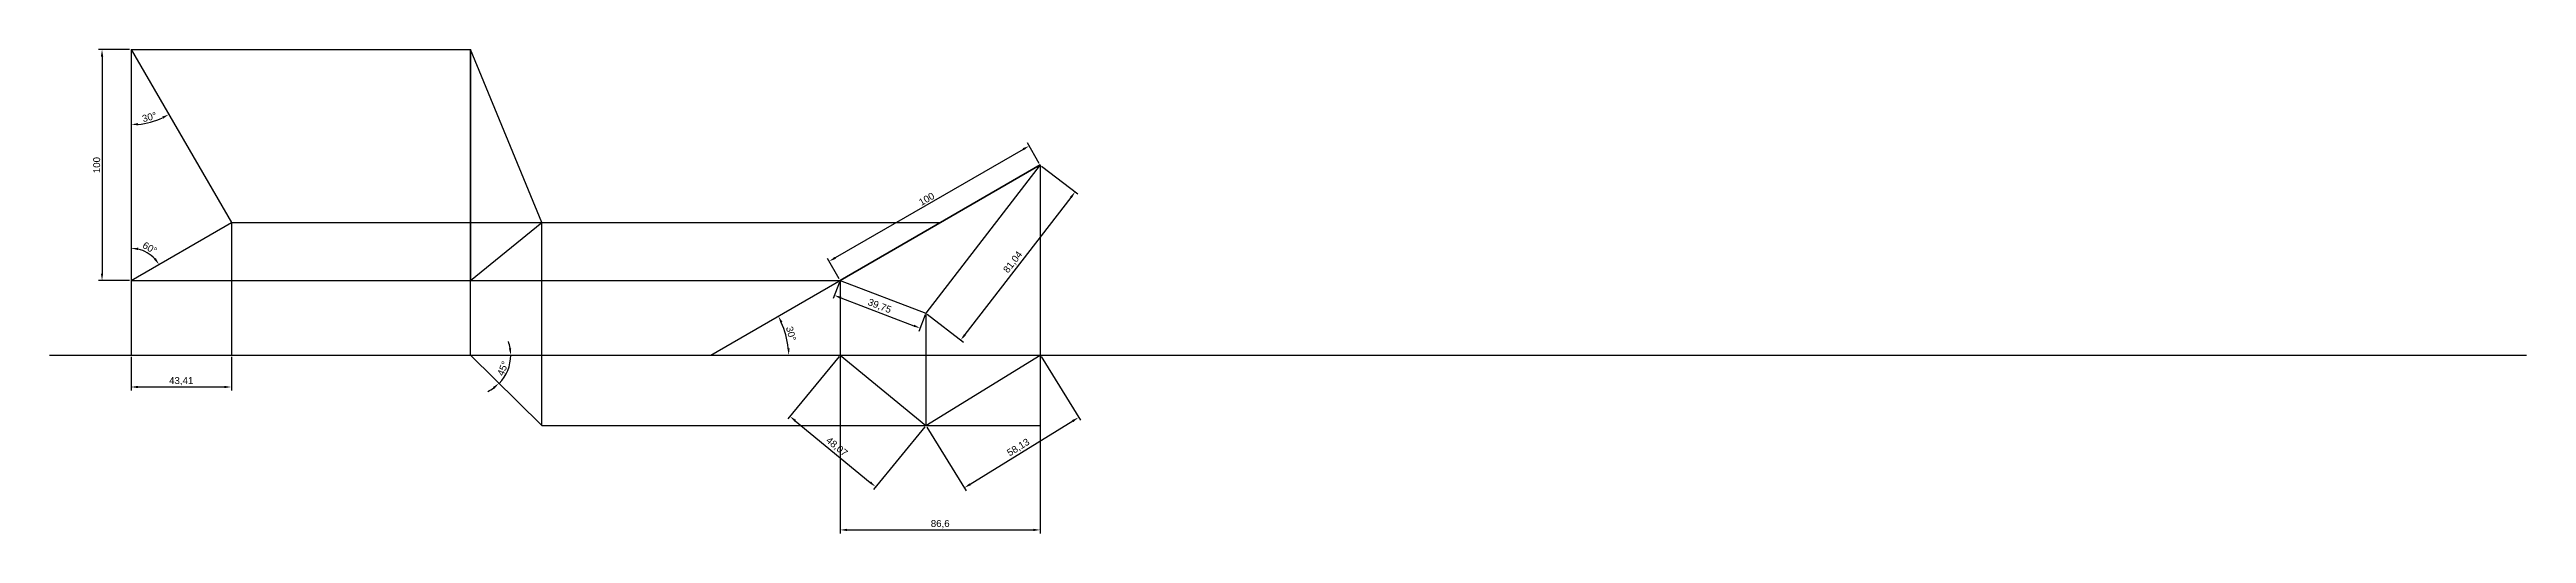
# Model space of a CAD drawing. Header units: millimetres. Extents: x 217 to 1290, y 520 to 729.
import ezdxf

# ---------------------------------------------------------------- set-up
doc = ezdxf.new("R2010")
doc.units = ezdxf.units.MM
doc.styles.get("Standard").update_dxf_attribs({"font": ''})
doc.styles.get('Standard').set_extended_font_data('Arial')
doc.dimstyles.new('Decimal-3', dxfattribs={"dimscale": 1.2, "dimtxt": 2.5, "dimasz": 2.5, "dimexe": 1.25, "dimexo": 0.625, "dimtad": 1, "dimtxsty": 'Standard', "dimcen": 2.5, "dimadec": 0, "dimazin": 0, "dimtfac": 1, "dimtmove": 0, "dimatfit": 3, "dimfxl": 1, "dimarcsym": 0})

# ---------------------------------------------------------------- blocks, each defined once
blk = doc.blocks.new('*D6')
at = {"color": 0, "lineweight": -2, "transparency": 16777216}
for p, q in [((646.8, 678.8), (662.5, 666.7)), ((659.5, 665.2), (613.6, 605.8)), ((597.3, 614.6), (613, 602.5))]:
    blk.add_line(p, q, dxfattribs=at)
at = {"color": 0, "transparency": 16777216}
for points in [[(659.1, 665.5), (659.9, 664.9), (661.3, 667.6)], [(613.2, 606.1), (614, 605.5), (611.8, 603.4)]]:
    blk.add_solid(points, dxfattribs=at)
at = {"layer": 'Defpoints', "color": 0, "transparency": 16777216}
for p in [(646.2, 679.2), (596.7, 615.1), (611.8, 603.4)]:
    blk.add_point(p, dxfattribs=at)
at = {"color": 0, "transparency": 16777216, "insert": (634.5, 637.1), "char_height": 3, "attachment_point": 5, "rotation": 52.3776}
blk.add_mtext('81,04', dxfattribs=at)
blk = doc.blocks.new('*D7')
at = {"color": 0, "lineweight": -2, "transparency": 16777216}
for p, q in [((559.3, 628.5), (556.6, 621.4)), ((559.9, 621.7), (591.4, 609.6)), ((596.4, 614.4), (593.7, 607.2))]:
    blk.add_line(p, q, dxfattribs=at)
at = {"color": 0, "transparency": 16777216}
for points in [[(560.1, 622.2), (559.7, 621.2), (557.1, 622.8)], [(591.6, 610.1), (591.3, 609.2), (594.2, 608.6)]]:
    blk.add_solid(points, dxfattribs=at)
at = {"layer": 'Defpoints', "color": 0, "transparency": 16777216}
for p in [(559.6, 629.2), (596.7, 615.1), (594.2, 608.6)]:
    blk.add_point(p, dxfattribs=at)
at = {"color": 0, "transparency": 16777216, "insert": (576.6, 618), "char_height": 3, "attachment_point": 5, "rotation": 339.0843}
blk.add_mtext('39,75', dxfattribs=at)
blk = doc.blocks.new('*D8')
at = {"color": 0, "lineweight": -2, "transparency": 16777216}
for p, q in [((646.6, 596.3), (663.6, 568.7)), ((597.1, 565.7), (614.1, 538.1)), ((615.9, 541), (660.3, 568.4))]:
    blk.add_line(p, q, dxfattribs=at)
at = {"color": 0, "transparency": 16777216}
for points in [[(660, 568.8), (660.5, 567.9), (662.8, 569.9)], [(615.6, 541.4), (616.2, 540.6), (613.3, 539.4)]]:
    blk.add_solid(points, dxfattribs=at)
at = {"layer": 'Defpoints', "color": 0, "transparency": 16777216}
for p in [(646.2, 596.9), (662.8, 569.9), (596.7, 566.4)]:
    blk.add_point(p, dxfattribs=at)
at = {"color": 0, "transparency": 16777216, "insert": (636.8, 556.8), "char_height": 3, "attachment_point": 5, "rotation": 31.6787}
blk.add_mtext('58,13', dxfattribs=at)
blk = doc.blocks.new('*D9')
at = {"color": 0, "lineweight": -2, "transparency": 16777216}
for p, q in [((559.1, 596.3), (536.9, 569.3)), ((540.1, 568.5), (572.6, 541.8)), ((596.2, 565.8), (574, 538.7))]:
    blk.add_line(p, q, dxfattribs=at)
at = {"color": 0, "transparency": 16777216}
for points in [[(540.4, 568.9), (539.8, 568.1), (537.8, 570.4)], [(572.9, 542.2), (572.3, 541.4), (574.9, 539.9)]]:
    blk.add_solid(points, dxfattribs=at)
at = {"layer": 'Defpoints', "color": 0, "transparency": 16777216}
for p in [(559.6, 596.9), (596.7, 566.4), (574.9, 539.9)]:
    blk.add_point(p, dxfattribs=at)
at = {"color": 0, "transparency": 16777216, "insert": (558, 557.1), "char_height": 3, "attachment_point": 5, "rotation": 320.5712}
blk.add_mtext('48,07', dxfattribs=at)
blk = doc.blocks.new('*D10')
at = {"color": 0, "lineweight": -2, "transparency": 16777216}
blk.add_arc((252.5, 729.2), 32.5, 275.2919, 294.7875, dxfattribs=at)
at = {"color": 0, "transparency": 16777216}
for points in [[(255.5, 696.4), (255.5, 697.4), (252.5, 696.8)], [(265.9, 700.2), (266.4, 699.3), (268.8, 701.1)]]:
    blk.add_solid(points, dxfattribs=at)
at = {"layer": 'Defpoints', "color": 0, "transparency": 16777216}
for p in [(252.5, 729.2), (252.5, 729.2), (258.2, 697.2), (295.9, 654.3), (252.5, 629.2)]:
    blk.add_point(p, dxfattribs=at)
at = {"color": 0, "transparency": 16777216, "insert": (260.4, 700), "char_height": 3, "attachment_point": 5, "rotation": 15.0397}
blk.add_mtext('30°', dxfattribs=at)
blk = doc.blocks.new('*D11')
at = {"color": 0, "lineweight": -2, "transparency": 16777216}
blk.add_arc((252.5, 629.2), 13.9, 42.3504, 77.6496, dxfattribs=at)
at = {"color": 0, "transparency": 16777216}
for points in [[(255.4, 642.4), (255.6, 643.4), (252.5, 643.2)], [(263.2, 638.9), (262.4, 638.3), (264.6, 636.2)]]:
    blk.add_solid(points, dxfattribs=at)
at = {"layer": 'Defpoints', "color": 0, "transparency": 16777216}
for p in [(252.5, 729.2), (295.9, 654.3), (261.5, 639.9), (252.5, 629.2), (252.5, 629.2)]:
    blk.add_point(p, dxfattribs=at)
at = {"color": 0, "transparency": 16777216, "insert": (260.6, 643.3), "char_height": 3, "attachment_point": 5, "rotation": 330}
blk.add_mtext('60°', dxfattribs=at)
blk = doc.blocks.new('*D13')
at = {"color": 0, "lineweight": -2, "transparency": 16777216}
blk.add_arc((503.5, 596.9), 33.7, 5.0959, 24.9041, dxfattribs=at)
at = {"color": 0, "transparency": 16777216}
for points in [[(533.7, 610.9), (534.6, 611.3), (532.8, 613.8)], [(537.7, 599.9), (536.7, 599.9), (537.3, 596.9)]]:
    blk.add_solid(points, dxfattribs=at)
at = {"layer": 'Defpoints', "color": 0, "transparency": 16777216}
for p in [(646.2, 679.2), (536.8, 602.8), (217.2, 596.9), (503.5, 596.9), (1289.9, 596.9)]:
    blk.add_point(p, dxfattribs=at)
at = {"color": 0, "transparency": 16777216, "insert": (538.3, 606.2), "char_height": 3, "attachment_point": 5, "rotation": 285}
blk.add_mtext('30°', dxfattribs=at)
blk = doc.blocks.new('*D15')
at = {"color": 0, "lineweight": -2, "transparency": 16777216}
for start, end in [(9.9059, 19.8118), (315.3023, 360), (295.4905, 305.3964)]:
    blk.add_arc((399.5, 596.9), 17.4, start, end, dxfattribs=at)
at = {"color": 0, "transparency": 16777216}
for points in [[(417.1, 599.9), (416.1, 599.8), (416.9, 596.9)], [(409.2, 583.1), (409.9, 582.4), (411.8, 584.7)]]:
    blk.add_solid(points, dxfattribs=at)
at = {"layer": 'Defpoints', "color": 0, "transparency": 16777216}
for p in [(217.2, 596.9), (399.5, 596.9), (1289.9, 596.9), (414.6, 588.3), (430.3, 566.4)]:
    blk.add_point(p, dxfattribs=at)
at = {"color": 0, "transparency": 16777216, "insert": (413.5, 591.1), "char_height": 3, "attachment_point": 5, "rotation": 67.6512}
blk.add_mtext('45°', dxfattribs=at)
blk = doc.blocks.new('*D16')
at = {"color": 0, "lineweight": -2, "transparency": 16777216}
for p, q in [((251.8, 729.2), (238.4, 729.2)), ((239.9, 726.2), (239.9, 632.2)), ((251.8, 629.2), (238.4, 629.2))]:
    blk.add_line(p, q, dxfattribs=at)
at = {"color": 0, "transparency": 16777216}
for points in [[(239.4, 726.2), (240.4, 726.2), (239.9, 729.2)], [(239.4, 632.2), (240.4, 632.2), (239.9, 629.2)]]:
    blk.add_solid(points, dxfattribs=at)
at = {"layer": 'Defpoints', "color": 0, "transparency": 16777216}
for p in [(252.5, 729.2), (239.9, 629.2), (252.5, 629.2)]:
    blk.add_point(p, dxfattribs=at)
at = {"color": 0, "transparency": 16777216, "insert": (237.6, 679.2), "char_height": 3, "attachment_point": 5, "rotation": 90}
blk.add_mtext('100', dxfattribs=at)
blk = doc.blocks.new('*D17')
at = {"color": 0, "lineweight": -2, "transparency": 16777216}
for p, q in [((645.8, 679.9), (640.7, 688.8)), ((638.8, 686), (557.4, 639)), ((559.2, 629.9), (554.1, 638.8))]:
    blk.add_line(p, q, dxfattribs=at)
at = {"color": 0, "transparency": 16777216}
for points in [[(638.6, 686.5), (639.1, 685.6), (641.4, 687.5)], [(557.2, 639.5), (557.7, 638.6), (554.8, 637.5)]]:
    blk.add_solid(points, dxfattribs=at)
at = {"layer": 'Defpoints', "color": 0, "transparency": 16777216}
for p in [(646.2, 679.2), (554.8, 637.5), (559.6, 629.2)]:
    blk.add_point(p, dxfattribs=at)
at = {"color": 0, "transparency": 16777216, "insert": (597, 664.5), "char_height": 3, "attachment_point": 5, "rotation": 30}
blk.add_mtext('100', dxfattribs=at)
blk = doc.blocks.new('*D18')
at = {"color": 0, "lineweight": -2, "transparency": 16777216}
for p, q in [((559.6, 596.1), (559.6, 519.7)), ((646.2, 596.1), (646.2, 519.7)), ((562.6, 521.2), (643.2, 521.2))]:
    blk.add_line(p, q, dxfattribs=at)
at = {"color": 0, "transparency": 16777216}
for points in [[(562.6, 521.7), (562.6, 520.7), (559.6, 521.2)], [(643.2, 521.7), (643.2, 520.7), (646.2, 521.2)]]:
    blk.add_solid(points, dxfattribs=at)
at = {"layer": 'Defpoints', "color": 0, "transparency": 16777216}
for p in [(559.6, 596.9), (646.2, 596.9), (646.2, 521.2)]:
    blk.add_point(p, dxfattribs=at)
at = {"color": 0, "transparency": 16777216, "insert": (602.9, 523.7), "char_height": 3, "attachment_point": 5}
blk.add_mtext('86,6', dxfattribs=at)
blk = doc.blocks.new('*D19')
at = {"color": 0, "lineweight": -2, "transparency": 16777216}
for p, q in [((252.5, 596.1), (252.5, 581.6)), ((295.9, 596.1), (295.9, 581.6)), ((255.5, 583.1), (292.9, 583.1))]:
    blk.add_line(p, q, dxfattribs=at)
at = {"color": 0, "transparency": 16777216}
for points in [[(255.5, 583.6), (255.5, 582.6), (252.5, 583.1)], [(292.9, 583.6), (292.9, 582.6), (295.9, 583.1)]]:
    blk.add_solid(points, dxfattribs=at)
at = {"layer": 'Defpoints', "color": 0, "transparency": 16777216}
for p in [(252.5, 596.9), (295.9, 596.9), (295.9, 583.1)]:
    blk.add_point(p, dxfattribs=at)
at = {"color": 0, "transparency": 16777216, "insert": (274.2, 585.6), "char_height": 3, "attachment_point": 5}
blk.add_mtext('43,41', dxfattribs=at)

msp = doc.modelspace()

# ---------------------------------------------------------------- linework, layer by layer
at = {"color": 4}
for p, q in [((252.518, 729.246), (252.518, 629.246)), ((252.518, 729.246), (295.923, 654.306)), ((399.489, 729.246), (399.489, 629.246)), ((430.343, 654.306), (399.489, 729.246)), ((646.188, 679.246), (559.586, 629.246)), ((646.188, 679.246), (596.715, 615.056)), ((252.518, 629.246), (295.923, 654.306)), ((399.489, 629.246), (430.343, 654.306)), ((559.586, 629.246), (596.715, 615.056)), ((252.518, 596.894), (295.923, 596.894)), ((399.489, 596.894), (430.343, 566.364)), ((559.586, 596.894), (596.715, 566.364)), ((559.586, 596.894), (646.188, 596.894)), ((596.715, 566.364), (646.188, 596.894))]:
    msp.add_line(p, q, dxfattribs=at)
for p, q in [((252.518, 729.246), (399.489, 729.246)), ((399.489, 596.894), (399.489, 729.246)), ((503.55, 596.894), (646.188, 679.246)), ((559.586, 629.246), (646.188, 679.246)), ((646.188, 679.246), (646.188, 566.364)), ((295.923, 654.306), (295.923, 596.894)), ((295.923, 654.306), (602.991, 654.306)), ((430.343, 566.364), (430.343, 654.306)), ((252.518, 629.246), (252.518, 596.894)), ((252.518, 629.246), (559.586, 629.246)), ((559.586, 629.246), (559.586, 566.364)), ((596.715, 615.056), (596.715, 566.364)), ((217.17, 596.894), (1289.856, 596.894)), ((399.489, 596.894), (430.343, 566.364)), ((430.343, 566.364), (646.188, 566.364))]:
    msp.add_line(p, q)

# ---------------------------------------------------------------- dimensions: what is measured, and where the dimension line sits
dim = msp.add_linear_dim(base=(239.864, 629.246), p1=(252.518, 729.246), p2=(252.518, 629.246), angle=90, dimstyle='Decimal-3')
dim.commit()
dim.dimension.update_dxf_attribs({"geometry": '*D16', "text_midpoint": (237.594, 679.246)})
for base, line1, line2, picture, middle in [((258.175, 697.25), ((252.518, 729.246), (252.518, 629.246)), ((252.518, 729.246), (295.923, 654.306)), '*D10', (260.365, 700.04)), ((261.481, 639.929), ((252.518, 729.246), (252.518, 629.246)), ((252.518, 629.246), (295.923, 654.306)), '*D11', (260.615, 643.271)), ((536.779, 602.753), ((503.55, 596.894), (646.188, 679.246)), ((217.17, 596.894), (1289.856, 596.894)), '*D13', (538.315, 606.209)), ((414.565, 588.26), ((399.489, 596.894), (430.343, 566.364)), ((217.17, 596.894), (1289.856, 596.894)), '*D15', (413.476, 591.143))]:
    dim = msp.add_angular_dim_2l(base=base, line1=line1, line2=line2, dimstyle='Decimal-3')
    dim.commit()
    dim.dimension.update_dxf_attribs({"geometry": picture, "text_midpoint": middle})
for p1, p2, distance, picture, middle in [((646.188, 679.246), (559.586, 629.246), -9.557, '*D17', (596.973, 664.489)), ((646.188, 679.246), (596.715, 615.056), 19.063, '*D6', (634.542, 637.063)), ((559.586, 629.246), (596.715, 615.056), -6.945, '*D7', (576.577, 618.033)), ((559.586, 596.894), (596.715, 566.364), -34.287, '*D9', (557.985, 557.104)), ((596.715, 566.364), (646.188, 596.894), -31.672, '*D8', (636.753, 556.834))]:
    dim = msp.add_aligned_dim(p1=p1, p2=p2, distance=distance, dimstyle='Decimal-3')
    dim.commit()
    dim.dimension.update_dxf_attribs({"geometry": picture, "text_midpoint": middle})
for base, p1, p2, picture, middle in [((295.9231, 583.0858), (252.5178, 596.894), (295.9231, 596.894), '*D19', (274.2204, 585.6223)), ((646.188, 521.169), (559.586, 596.894), (646.188, 596.894), '*D18', (602.887, 523.706))]:
    dim = msp.add_linear_dim(base=base, p1=p1, p2=p2, dimstyle='Decimal-3')
    dim.commit()
    dim.dimension.update_dxf_attribs({"geometry": picture, "text_midpoint": middle})

doc.saveas('drawing.dxf')
